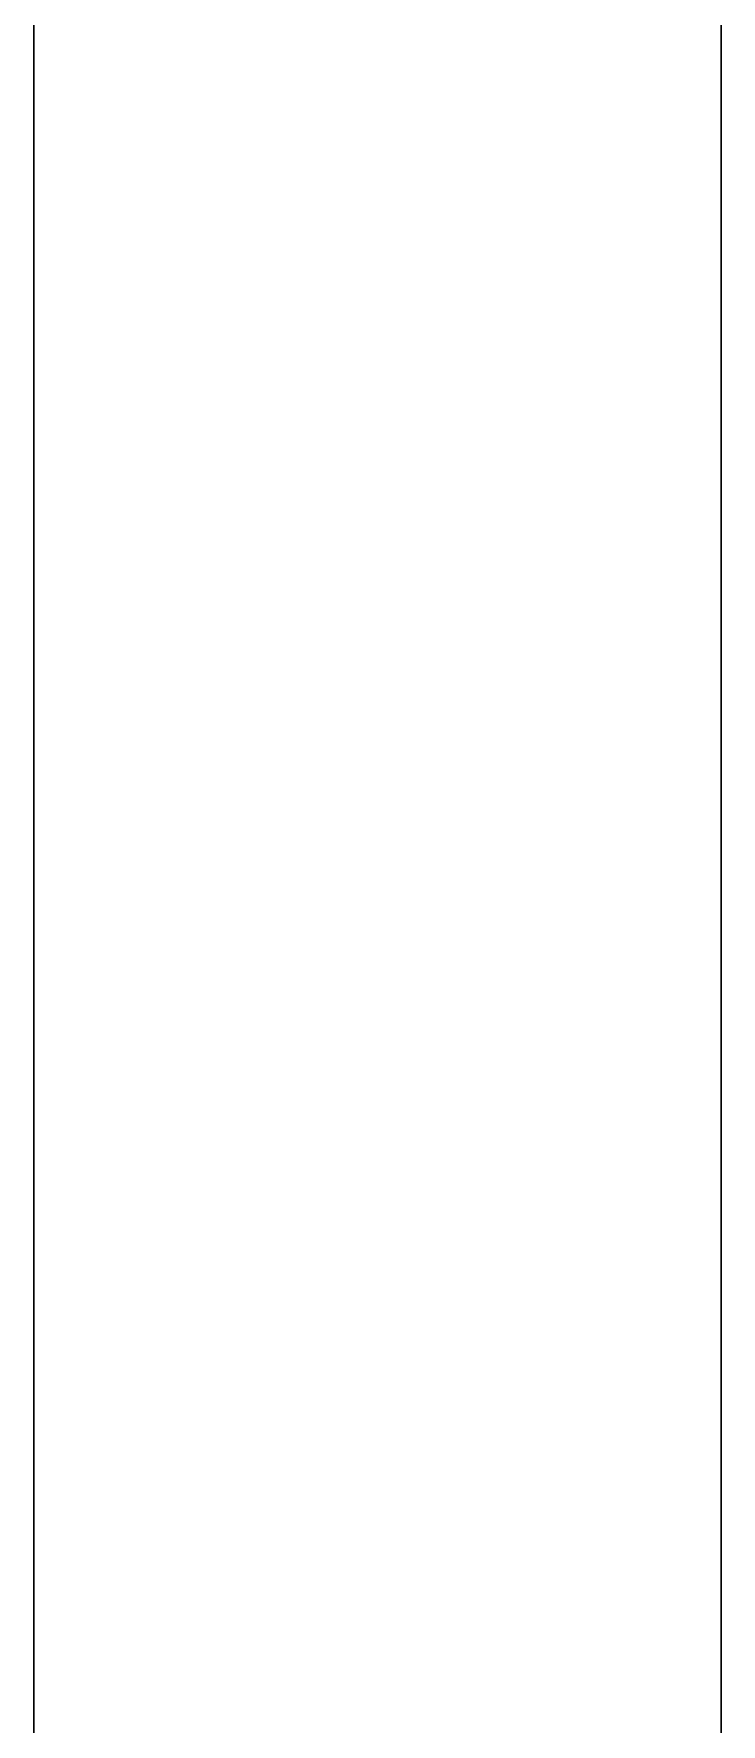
# Model space of a CAD drawing. Extents: x 0 to 2378, y 0 to 1682.
# Drawn here: x 619 to 654, y 1057.8 to 1143.8 of the extents above; entities that cross this region are included whole.
import ezdxf

# ---------------------------------------------------------------- set-up
doc = ezdxf.new("R2010")
doc.units = 0
doc.layers.add('VISIBLE', color=7, linetype='CONTINUOUS')

msp = doc.modelspace()

# ---------------------------------------------------------------- linework, layer by layer
at = {"layer": 'VISIBLE'}
for p, q in [((619.0438, 1099.0834), (619.0438, 1197.0693)), ((654.0438, 1197.0693), (654.0438, 1099.0834)), ((619.0438, 1189.853), (619.0438, 1091.9816)), ((619.0438, 1068.8031), (619.0438, 1189.853)), ((654.0438, 1091.9816), (654.0438, 1189.853)), ((654.0438, 1188.1481), (654.0438, 1068.8031)), ((619.0438, 1186.9231), (619.0438, 1105.1057)), ((619.0438, 1186.9231), (619.0438, 1125.1466)), ((619.0438, 1128.1924), (619.0438, 1186.9231)), ((619.0438, 1186.9231), (619.0438, 1018.4131)), ((654.0438, 1105.1057), (654.0438, 1186.9231)), ((654.0438, 1125.1466), (654.0438, 1186.9231)), ((654.0438, 1020.7864), (654.0438, 1186.9231)), ((654.0438, 1184.5497), (654.0438, 1128.1924)), ((619.0438, 1175.0505), (619.0438, 1140.2033)), ((619.0438, 1143.1356), (619.0438, 1175.0505)), ((619.0438, 1143.364), (619.0438, 1174.966)), ((654.0438, 1140.2033), (654.0438, 1175.0505)), ((654.0438, 1175.0505), (654.0438, 1143.1356)), ((654.0438, 1174.966), (654.0438, 1143.364)), ((619.0438, 1139.3226), (619.0438, 1174.5988)), ((619.0438, 1174.5988), (619.0438, 1142.2525)), ((654.0438, 1174.5988), (654.0438, 1139.3226)), ((654.0438, 1142.2525), (654.0438, 1174.5988)), ((619.0438, 1166.5659), (619.0438, 1122.2668)), ((619.0438, 1125.2439), (619.0438, 1166.5659)), ((654.0438, 1122.2668), (654.0438, 1166.5659)), ((654.0438, 1166.5659), (654.0438, 1125.2439)), ((619.0438, 1121.3511), (619.0438, 1166.1036)), ((619.0438, 1166.1036), (619.0438, 1124.3255)), ((654.0438, 1166.1036), (654.0438, 1121.3511)), ((654.0438, 1124.3255), (654.0438, 1166.1036)), ((619.0438, 1165.2995), (619.0438, 1140.7377)), ((654.0438, 1140.7377), (654.0438, 1165.2995)), ((619.0438, 1139.3904), (619.0438, 1164.4248)), ((619.0438, 1164.4248), (619.0438, 1143.1584)), ((654.0438, 1164.4248), (654.0438, 1139.3904)), ((654.0438, 1143.1584), (654.0438, 1164.4248)), ((619.0438, 1154.783), (619.0438, 1102.684)), ((619.0438, 1105.4087), (619.0438, 1154.783)), ((619.0438, 1106.8309), (619.0438, 1154.3368)), ((619.0438, 1154.3368), (619.0438, 1104.5522)), ((654.0438, 1102.684), (654.0438, 1154.783)), ((654.0438, 1154.783), (654.0438, 1105.4087)), ((654.0438, 1154.3368), (654.0438, 1106.8309)), ((654.0438, 1104.5522), (654.0438, 1154.3368)), ((619.0438, 1150.4865), (619.0438, 1133.1444)), ((619.0438, 1136.6252), (619.0438, 1150.4865)), ((654.0438, 1133.1444), (654.0438, 1150.4865)), ((654.0438, 1150.4865), (654.0438, 1136.6252)), ((619.0438, 1130.8472), (619.0438, 1148.7253)), ((619.0438, 1148.7253), (619.0438, 1134.3258)), ((654.0438, 1148.7253), (654.0438, 1130.8472)), ((654.0438, 1134.3258), (654.0438, 1148.7253)), ((619.0438, 1069.153), (619.0438, 1146.7363)), ((654.0438, 1146.7363), (654.0438, 1069.153)), ((619.0438, 1146.1361), (619.0438, 1134.2593)), ((619.0438, 1137.2484), (619.0438, 1146.1361)), ((654.0438, 1134.2593), (654.0438, 1146.1361)), ((654.0438, 1146.1361), (654.0438, 1137.2484)), ((619.0438, 1145.2955), (619.0438, 1106.8308)), ((619.0438, 1082.9971), (619.0438, 1145.2955)), ((619.0438, 1079.2236), (619.0438, 1144.8331)), ((619.0438, 1144.8331), (619.0438, 1082.0788)), ((654.0438, 1106.8308), (654.0438, 1145.2955)), ((654.0438, 1145.2955), (654.0438, 1082.9971)), ((654.0438, 1144.8331), (654.0438, 1079.2236)), ((654.0438, 1082.0788), (654.0438, 1144.8331)), ((619.0438, 1140.7377), (619.0438, 1144.4961)), ((619.0438, 1133.8131), (619.0438, 1144.2418)), ((619.0438, 1144.2418), (619.0438, 1136.8023)), ((654.0438, 1144.4961), (654.0438, 1140.7377)), ((654.0438, 1144.2418), (654.0438, 1133.8131)), ((654.0438, 1136.8023), (654.0438, 1144.2418)), ((619.0438, 1124.6955), (619.0438, 1143.364)), ((619.0438, 1143.364), (619.0438, 1127.7414)), ((619.0438, 1143.1584), (619.0438, 1139.3904)), ((619.0438, 1140.2033), (619.0438, 1143.1356)), ((654.0438, 1143.364), (654.0438, 1124.6955)), ((654.0438, 1127.7414), (654.0438, 1143.364)), ((654.0438, 1139.3904), (654.0438, 1143.1584)), ((654.0438, 1143.1356), (654.0438, 1140.2033)), ((619.0438, 1142.2525), (619.0438, 1139.3226)), ((654.0438, 1139.3226), (654.0438, 1142.2525)), ((619.0438, 1140.7377), (619.0438, 1127.4953)), ((619.0438, 1117.5592), (619.0438, 1140.7377)), ((654.0438, 1127.4953), (654.0438, 1140.7377)), ((654.0438, 1140.7377), (654.0438, 1117.5592)), ((619.0438, 1140.2033), (619.0438, 1101.6795)), ((619.0438, 1105.7588), (619.0438, 1140.2033)), ((654.0438, 1101.6795), (654.0438, 1140.2033)), ((654.0438, 1140.2033), (654.0438, 1105.7588)), ((619.0438, 1112.499), (619.0438, 1139.3904)), ((619.0438, 1139.3904), (619.0438, 1115.6875)), ((619.0438, 1127.4953), (619.0438, 1139.3226)), ((619.0438, 1139.3226), (619.0438, 1104.407)), ((654.0438, 1139.3904), (654.0438, 1112.499)), ((654.0438, 1115.6875), (654.0438, 1139.3904)), ((654.0438, 1139.3226), (654.0438, 1127.4953)), ((654.0438, 1104.407), (654.0438, 1139.3226)), ((619.0438, 1134.2593), (619.0438, 1137.2484)), ((654.0438, 1137.2484), (654.0438, 1134.2593)), ((619.0438, 1136.8023), (619.0438, 1133.8131)), ((619.0438, 1133.1444), (619.0438, 1136.6252)), ((654.0438, 1133.8131), (654.0438, 1136.8023)), ((654.0438, 1136.6252), (654.0438, 1133.1444)), ((619.0438, 1134.3258), (619.0438, 1130.8472)), ((619.0438, 1134.2593), (619.0438, 1069.153)), ((619.0438, 1104.3466), (619.0438, 1133.8131)), ((619.0438, 1133.8131), (619.0438, 1114.3622)), ((654.0438, 1130.8472), (654.0438, 1134.3258)), ((654.0438, 1069.153), (654.0438, 1134.2593)), ((654.0438, 1133.8131), (654.0438, 1104.3466)), ((654.0438, 1114.3622), (654.0438, 1133.8131)), ((619.0438, 1133.1444), (619.0438, 1112.5239)), ((619.0438, 1116.4313), (619.0438, 1133.1444)), ((654.0438, 1112.5239), (654.0438, 1133.1444)), ((654.0438, 1133.1444), (654.0438, 1116.4313)), ((619.0438, 1109.5694), (619.0438, 1130.8472)), ((619.0438, 1130.8472), (619.0438, 1113.4756)), ((654.0438, 1130.8472), (654.0438, 1109.5694)), ((654.0438, 1113.4756), (654.0438, 1130.8472)), ((619.0438, 1125.1466), (619.0438, 1128.1924)), ((619.0438, 1127.7414), (619.0438, 1124.6955)), ((654.0438, 1128.1924), (654.0438, 1125.1466)), ((654.0438, 1124.6955), (654.0438, 1127.7414)), ((619.0438, 1125.9505), (619.0438, 1127.4953)), ((619.0438, 1127.4953), (619.0438, 1114.3644)), ((654.0438, 1127.4953), (654.0438, 1125.9505)), ((654.0438, 1114.3644), (654.0438, 1127.4953)), ((619.0438, 1100.863), (619.0438, 1125.9505)), ((654.0438, 1125.9505), (654.0438, 1100.863)), ((619.0438, 1122.2668), (619.0438, 1125.2439)), ((619.0438, 1125.1466), (619.0438, 1065.6613)), ((619.0438, 1045.7741), (619.0438, 1125.1466)), ((654.0438, 1125.2439), (654.0438, 1122.2668)), ((654.0438, 1065.6613), (654.0438, 1125.1466)), ((654.0438, 1125.1466), (654.0438, 1045.7741)), ((619.0438, 1042.2365), (619.0438, 1124.6955)), ((619.0438, 1124.6955), (619.0438, 1044.8933)), ((619.0438, 1124.3255), (619.0438, 1121.3511)), ((654.0438, 1124.6955), (654.0438, 1042.2365)), ((654.0438, 1044.8933), (654.0438, 1124.6955)), ((654.0438, 1121.3511), (654.0438, 1124.3255)), ((619.0438, 1122.2668), (619.0438, 1104.0403)), ((619.0438, 1075.9942), (619.0438, 1122.2668)), ((654.0438, 1104.0403), (654.0438, 1122.2668)), ((654.0438, 1122.2668), (654.0438, 1075.9942)), ((619.0438, 1070.038), (619.0438, 1121.3511)), ((619.0438, 1121.3511), (619.0438, 1074.5638)), ((654.0438, 1121.3511), (654.0438, 1070.038)), ((654.0438, 1074.5638), (654.0438, 1121.3511)), ((619.0438, 1114.3644), (619.0438, 1117.5592)), ((654.0438, 1117.5592), (654.0438, 1114.3644)), ((619.0438, 1112.5239), (619.0438, 1116.4313)), ((654.0438, 1116.4313), (654.0438, 1112.5239)), ((619.0438, 1115.6875), (619.0438, 1112.499)), ((654.0438, 1112.499), (654.0438, 1115.6875)), ((619.0438, 1114.3644), (619.0438, 1108.7527)), ((619.0438, 1100.863), (619.0438, 1114.3644)), ((619.0438, 1114.3622), (619.0438, 1068.8031)), ((654.0438, 1108.7527), (654.0438, 1114.3644)), ((654.0438, 1114.3644), (654.0438, 1100.863)), ((654.0438, 1070.508), (654.0438, 1114.3622)), ((619.0438, 1113.4756), (619.0438, 1109.5694)), ((654.0438, 1109.5694), (654.0438, 1113.4756)), ((619.0438, 1112.5239), (619.0438, 1087.5174)), ((619.0438, 1092.3934), (619.0438, 1112.5239)), ((619.0438, 1100.833), (619.0438, 1112.499)), ((654.0438, 1087.5174), (654.0438, 1112.5239)), ((654.0438, 1112.5239), (654.0438, 1092.3934)), ((654.0438, 1112.499), (654.0438, 1100.833)), ((619.0438, 1104.0402), (619.0438, 1109.5694)), ((619.0438, 1109.5694), (619.0438, 1088.6309)), ((654.0438, 1109.5694), (654.0438, 1104.0402)), ((654.0438, 1088.6309), (654.0438, 1109.5694)), ((619.0438, 1108.7527), (619.0438, 1100.863)), ((654.0438, 1100.863), (654.0438, 1108.7527)), ((619.0438, 1106.4108), (619.0438, 1106.8309)), ((619.0438, 1106.8308), (619.0438, 1080.1394)), ((619.0438, 1101.8298), (619.0438, 1106.4108)), ((654.0438, 1106.8309), (654.0438, 1106.4108)), ((654.0438, 1080.1394), (654.0438, 1106.8308)), ((654.0438, 1106.4108), (654.0438, 1101.8298)), ((619.0438, 1101.6795), (619.0438, 1105.7588)), ((619.0438, 1102.684), (619.0438, 1105.4087)), ((654.0438, 1105.7588), (654.0438, 1101.6795)), ((654.0438, 1105.4087), (654.0438, 1102.684)), ((619.0438, 1105.1057), (619.0438, 1044.1191)), ((619.0438, 1104.5522), (619.0438, 1101.8298)), ((619.0438, 1104.407), (619.0438, 1101.506)), ((619.0438, 1103.7732), (619.0438, 1104.3466)), ((654.0438, 1044.1191), (654.0438, 1105.1057)), ((654.0438, 1101.8298), (654.0438, 1104.5522)), ((654.0438, 1102.0698), (654.0438, 1104.407)), ((654.0438, 1104.3466), (654.0438, 1103.7732)), ((619.0438, 1104.0403), (619.0438, 1079.1934)), ((619.0438, 1103.4475), (619.0438, 1104.0402)), ((619.0438, 1068.8031), (619.0438, 1103.7732)), ((654.0438, 1079.1934), (654.0438, 1104.0403)), ((654.0438, 1104.0402), (654.0438, 1103.4475)), ((654.0438, 1103.7732), (654.0438, 1068.8031)), ((619.0438, 1083.7429), (619.0438, 1103.4475)), ((619.0438, 1102.684), (619.0438, 1069.153)), ((654.0438, 1103.4475), (654.0438, 1083.7429)), ((654.0438, 1069.153), (654.0438, 1102.684)), ((619.0438, 1068.8031), (619.0438, 1101.8298)), ((619.0438, 1101.8298), (619.0438, 1081.1906)), ((654.0438, 1101.506), (654.0438, 1102.0698)), ((654.0438, 1101.8298), (654.0438, 1068.8031)), ((654.0438, 1081.1906), (654.0438, 1101.8298)), ((619.0438, 1101.6795), (619.0438, 1100.833)), ((619.0438, 1101.506), (619.0438, 1100.863)), ((654.0438, 1100.833), (654.0438, 1101.6795)), ((654.0438, 1100.863), (654.0438, 1101.506)), ((619.0438, 1100.3352), (619.0438, 1100.863)), ((619.0438, 1100.863), (619.0438, 1099.3875)), ((619.0438, 1094.4131), (619.0438, 1100.863)), ((619.0438, 1100.833), (619.0438, 1094.8031)), ((619.0438, 1094.8031), (619.0438, 1100.833)), ((619.0438, 1094.4131), (619.0438, 1100.3352)), ((619.0438, 1100.3352), (619.0438, 1094.9963)), ((654.0438, 1100.863), (654.0438, 1100.3352)), ((654.0438, 1099.3875), (654.0438, 1100.863)), ((654.0438, 1100.863), (654.0438, 1100.7722)), ((654.0438, 1094.8031), (654.0438, 1100.833)), ((654.0438, 1100.833), (654.0438, 1094.8031)), ((654.0438, 1100.7722), (654.0438, 1094.4131)), ((654.0438, 1100.3352), (654.0438, 1094.4131)), ((654.0438, 1094.9963), (654.0438, 1100.3352)), ((619.0438, 1099.3875), (619.0438, 1099.2767)), ((619.0438, 1099.2767), (619.0438, 1099.1852)), ((619.0438, 1099.1852), (619.0438, 1099.1164)), ((654.0438, 1099.2767), (654.0438, 1099.3875)), ((654.0438, 1099.1852), (654.0438, 1099.2767)), ((654.0438, 1099.1164), (654.0438, 1099.1852)), ((619.0438, 1099.1164), (619.0438, 1099.0691)), ((619.0438, 1030.8717), (619.0438, 1099.0834)), ((619.0438, 1099.0691), (619.0438, 1099.0432)), ((619.0438, 1099.0432), (619.0438, 1099.0377)), ((619.0438, 1099.0377), (619.0438, 1094.4131)), ((654.0438, 1099.0691), (654.0438, 1099.1164)), ((654.0438, 1099.0834), (654.0438, 1030.8717)), ((654.0438, 1099.0432), (654.0438, 1099.0691)), ((654.0438, 1099.0377), (654.0438, 1099.0432)), ((654.0438, 1094.4131), (654.0438, 1099.0377)), ((619.0438, 1094.9963), (619.0438, 1094.4131)), ((654.0438, 1094.5039), (654.0438, 1094.9963)), ((619.0438, 1094.8031), (619.0438, 1088.8931)), ((619.0438, 1088.8931), (619.0438, 1094.8031)), ((619.0438, 1093.7682), (619.0438, 1094.4131)), ((619.0438, 1094.4131), (619.0438, 1093.3)), ((619.0438, 1094.4131), (619.0438, 1088.6106)), ((619.0438, 1088.073), (619.0438, 1094.4131)), ((654.0438, 1088.8931), (654.0438, 1094.8031)), ((654.0438, 1094.8031), (654.0438, 1088.8931)), ((654.0438, 1094.4131), (654.0438, 1094.5039)), ((654.0438, 1094.4131), (654.0438, 1093.7682)), ((654.0438, 1093.3), (654.0438, 1094.4131)), ((654.0438, 1088.6106), (654.0438, 1094.4131)), ((654.0438, 1094.4131), (654.0438, 1094.3238)), ((654.0438, 1094.3238), (654.0438, 1088.073)), ((619.0438, 1088.0969), (619.0438, 1093.7682)), ((619.0438, 1093.3), (619.0438, 1088.073)), ((654.0438, 1093.7682), (654.0438, 1088.0969)), ((654.0438, 1088.073), (654.0438, 1093.3)), ((619.0438, 1087.5174), (619.0438, 1092.3934)), ((654.0438, 1092.3934), (654.0438, 1087.5174)), ((619.0438, 1091.9816), (619.0438, 1068.8031)), ((654.0438, 1068.8031), (654.0438, 1091.9816)), ((619.0438, 1088.8931), (619.0438, 1083.2231)), ((619.0438, 1083.2231), (619.0438, 1088.8931)), ((654.0438, 1083.2231), (654.0438, 1088.8931)), ((654.0438, 1088.8931), (654.0438, 1083.2231)), ((619.0438, 1088.6309), (619.0438, 1083.7429)), ((619.0438, 1088.6106), (619.0438, 1088.073)), ((619.0438, 1088.073), (619.0438, 1088.0969)), ((619.0438, 1082.6551), (619.0438, 1088.073)), ((619.0438, 1088.073), (619.0438, 1087.6152)), ((619.0438, 1088.073), (619.0438, 1082.5116)), ((619.0438, 1085.0048), (619.0438, 1088.073)), ((654.0438, 1083.7429), (654.0438, 1088.6309)), ((654.0438, 1088.1623), (654.0438, 1088.6106)), ((654.0438, 1088.073), (654.0438, 1088.1623)), ((654.0438, 1088.0969), (654.0438, 1088.073)), ((654.0438, 1088.073), (654.0438, 1082.6551)), ((654.0438, 1087.6152), (654.0438, 1088.073)), ((654.0438, 1082.5116), (654.0438, 1088.073)), ((654.0438, 1088.073), (654.0438, 1087.9874)), ((654.0438, 1087.9874), (654.0438, 1085.0048)), ((619.0438, 1087.6152), (619.0438, 1087.6128)), ((619.0438, 1087.6128), (619.0438, 1082.1182)), ((619.0438, 1087.5174), (619.0438, 1069.153)), ((654.0438, 1087.6128), (654.0438, 1087.6152)), ((654.0438, 1082.1182), (654.0438, 1087.6128)), ((654.0438, 1069.153), (654.0438, 1087.5174)), ((619.0438, 1084.6597), (619.0438, 1085.0048)), ((619.0438, 1081.9931), (619.0438, 1084.6597)), ((654.0438, 1085.0048), (654.0438, 1084.6597)), ((654.0438, 1084.6597), (654.0438, 1081.9931)), ((619.0438, 1068.8031), (619.0438, 1083.7429)), ((619.0438, 1083.7429), (619.0438, 1081.1906)), ((654.0438, 1083.7429), (654.0438, 1068.8031)), ((654.0438, 1081.1906), (654.0438, 1083.7429)), ((619.0438, 1083.2231), (619.0438, 1077.8931)), ((619.0438, 1077.8931), (619.0438, 1083.2231)), ((619.0438, 1083.2231), (619.0438, 1080.2069)), ((619.0438, 1080.1394), (619.0438, 1082.9971)), ((654.0438, 1077.8931), (654.0438, 1083.2231)), ((654.0438, 1083.2231), (654.0438, 1077.8931)), ((654.0438, 1080.2069), (654.0438, 1083.2231)), ((654.0438, 1082.9971), (654.0438, 1080.1394)), ((619.0438, 1081.9931), (619.0438, 1082.6551)), ((619.0438, 1082.5116), (619.0438, 1081.9931)), ((619.0438, 1082.1182), (619.0438, 1081.9931)), ((619.0438, 1082.0788), (619.0438, 1079.2236)), ((619.0438, 1077.5283), (619.0438, 1081.9931)), ((619.0438, 1081.9931), (619.0438, 1078.5245)), ((619.0438, 1081.9931), (619.0438, 1076.293)), ((654.0438, 1082.6551), (654.0438, 1081.9931)), ((654.0438, 1082.0787), (654.0438, 1082.5116)), ((654.0438, 1081.9931), (654.0438, 1082.1182)), ((654.0438, 1079.2236), (654.0438, 1082.0788)), ((654.0438, 1081.9931), (654.0438, 1082.0787)), ((654.0438, 1081.9931), (654.0438, 1077.5283)), ((654.0438, 1078.5245), (654.0438, 1081.9931)), ((654.0438, 1076.3733), (654.0438, 1081.9931)), ((654.0438, 1081.9931), (654.0438, 1081.9128)), ((619.0438, 1081.1906), (619.0438, 1073.3023)), ((619.0438, 1081.1906), (619.0438, 1073.3022)), ((654.0438, 1081.9128), (654.0438, 1078.5245)), ((654.0438, 1073.3023), (654.0438, 1081.1906)), ((654.0438, 1073.3022), (654.0438, 1081.1906)), ((619.0438, 1080.2069), (619.0438, 1077.8931)), ((619.0438, 1080.1394), (619.0438, 1079.8676)), ((619.0438, 1068.8031), (619.0438, 1080.1394)), ((619.0438, 1079.8676), (619.0438, 1069.0307)), ((654.0438, 1077.8931), (654.0438, 1080.2069)), ((654.0438, 1079.8676), (654.0438, 1080.1394)), ((654.0438, 1080.1394), (654.0438, 1068.8031)), ((654.0438, 1069.0307), (654.0438, 1079.8676)), ((619.0438, 1069.153), (619.0438, 1079.2236)), ((619.0438, 1079.1934), (619.0438, 1071.4793)), ((619.0438, 1078.5245), (619.0438, 1076.9473)), ((619.0438, 1076.293), (619.0438, 1078.5245)), ((654.0438, 1079.2236), (654.0438, 1069.153)), ((654.0438, 1071.4793), (654.0438, 1079.1934)), ((654.0438, 1076.9473), (654.0438, 1078.5245)), ((654.0438, 1078.5245), (654.0438, 1076.293)), ((619.0438, 1077.8931), (619.0438, 1073.043)), ((619.0438, 1073.043), (619.0438, 1077.8931)), ((654.0438, 1073.043), (654.0438, 1077.8931)), ((654.0438, 1077.8931), (654.0438, 1073.043)), ((619.0438, 1076.293), (619.0438, 1077.5283)), ((619.0438, 1076.9473), (619.0438, 1076.9461)), ((619.0438, 1076.9461), (619.0438, 1076.293)), ((654.0438, 1077.5283), (654.0438, 1076.293)), ((654.0438, 1076.9461), (654.0438, 1076.9473)), ((654.0438, 1076.293), (654.0438, 1076.9461)), ((619.0438, 1072.8693), (619.0438, 1076.293)), ((619.0438, 1076.293), (619.0438, 1072.2138)), ((619.0438, 1076.293), (619.0438, 1071.0931)), ((619.0438, 1071.0931), (619.0438, 1076.293)), ((619.0438, 1071.4793), (619.0438, 1075.9942)), ((654.0438, 1076.293), (654.0438, 1076.3733)), ((654.0438, 1076.293), (654.0438, 1072.8693)), ((654.0438, 1072.2138), (654.0438, 1076.293)), ((654.0438, 1071.1663), (654.0438, 1076.293)), ((654.0438, 1076.293), (654.0438, 1076.2198)), ((654.0438, 1076.2198), (654.0438, 1071.0931)), ((654.0438, 1075.9942), (654.0438, 1071.4793)), ((619.0438, 1074.5638), (619.0438, 1070.038)), ((654.0438, 1070.038), (654.0438, 1074.5638)), ((619.0438, 1073.3023), (619.0438, 1068.8031)), ((619.0438, 1073.3022), (619.0438, 1068.8031)), ((619.0438, 1073.043), (619.0438, 1068.8725)), ((619.0438, 1069.4103), (619.0438, 1073.043)), ((619.0438, 1070.7619), (619.0438, 1073.043)), ((619.0438, 1071.0931), (619.0438, 1072.8693)), ((654.0438, 1070.508), (654.0438, 1073.3023)), ((654.0438, 1070.508), (654.0438, 1073.3022)), ((654.0438, 1068.8725), (654.0438, 1073.043)), ((654.0438, 1073.043), (654.0438, 1069.4103)), ((654.0438, 1073.043), (654.0438, 1070.7619)), ((654.0438, 1072.8693), (654.0438, 1071.0931)), ((619.0438, 1072.2138), (619.0438, 1071.0931)), ((654.0438, 1071.0931), (654.0438, 1072.2138)), ((619.0438, 1071.4793), (619.0438, 1070.3011)), ((619.0438, 1068.8031), (619.0438, 1071.4793)), ((619.0438, 1068.7635), (619.0438, 1071.0931)), ((619.0438, 1071.0931), (619.0438, 1067.9969)), ((619.0438, 1071.0931), (619.0438, 1069.1338)), ((619.0438, 1066.4931), (619.0438, 1071.0931)), ((654.0438, 1070.3011), (654.0438, 1071.4793)), ((654.0438, 1071.4793), (654.0438, 1068.8031)), ((654.0438, 1071.0931), (654.0438, 1071.1663)), ((654.0438, 1071.0931), (654.0438, 1068.7635)), ((654.0438, 1067.9969), (654.0438, 1071.0931)), ((654.0438, 1069.1338), (654.0438, 1071.0931)), ((654.0438, 1071.0931), (654.0438, 1071.0283)), ((654.0438, 1071.0283), (654.0438, 1066.4931)), ((619.0438, 1068.8725), (619.0438, 1070.7619)), ((619.0438, 1070.3011), (619.0438, 1070.0121)), ((619.0438, 1069.153), (619.0438, 1070.038)), ((619.0438, 1070.0121), (619.0438, 1069.7422)), ((654.0438, 1070.7619), (654.0438, 1068.8725)), ((654.0438, 1068.8031), (654.0438, 1070.508)), ((654.0438, 1068.8031), (654.0438, 1070.508)), ((654.0438, 1068.8031), (654.0438, 1070.508)), ((654.0438, 1070.0121), (654.0438, 1070.3011)), ((654.0438, 1070.038), (654.0438, 1069.153)), ((654.0438, 1069.7422), (654.0438, 1070.0121)), ((619.0438, 1069.7422), (619.0438, 1069.5021)), ((619.0438, 1069.5021), (619.0438, 1069.3003)), ((619.0438, 1068.7431), (619.0438, 1069.4103)), ((619.0438, 1069.3003), (619.0438, 1069.1384)), ((619.0438, 1069.153), (619.0438, 1065.653)), ((619.0438, 1069.153), (619.0438, 1065.653)), ((619.0438, 1065.653), (619.0438, 1069.153)), ((619.0438, 1065.653), (619.0438, 1069.153)), ((619.0438, 1069.153), (619.0438, 1065.653)), ((619.0438, 1065.653), (619.0438, 1069.153)), ((619.0438, 1066.0675), (619.0438, 1069.153)), ((619.0438, 1069.1384), (619.0438, 1069.0168)), ((619.0438, 1069.1338), (619.0438, 1067.2467)), ((654.0438, 1069.5021), (654.0438, 1069.7422)), ((654.0438, 1069.3003), (654.0438, 1069.5021)), ((654.0438, 1069.4103), (654.0438, 1068.7431)), ((654.0438, 1069.1384), (654.0438, 1069.3003)), ((654.0438, 1065.653), (654.0438, 1069.153)), ((654.0438, 1065.653), (654.0438, 1069.153)), ((654.0438, 1069.153), (654.0438, 1065.653)), ((654.0438, 1069.153), (654.0438, 1065.653)), ((654.0438, 1065.653), (654.0438, 1069.153)), ((654.0438, 1069.153), (654.0438, 1065.653)), ((654.0438, 1069.153), (654.0438, 1066.0675)), ((654.0438, 1069.0168), (654.0438, 1069.1384)), ((654.0438, 1067.2467), (654.0438, 1069.1338)), ((619.0438, 1069.0307), (619.0438, 1068.9167)), ((619.0438, 1069.0168), (619.0438, 1068.9327)), ((619.0438, 1068.9327), (619.0438, 1068.8823)), ((619.0438, 1068.9167), (619.0438, 1068.8135)), ((619.0438, 1068.8823), (619.0438, 1068.861)), ((619.0438, 1068.8725), (619.0438, 1068.7431)), ((619.0438, 1068.861), (619.0438, 1068.8031)), ((619.0438, 1068.8135), (619.0438, 1068.8031)), ((619.0438, 1064.9131), (619.0438, 1068.8031)), ((619.0438, 1065.7776), (619.0438, 1068.8031)), ((619.0438, 1068.8031), (619.0438, 1068.7254)), ((619.0438, 1068.8031), (619.0438, 1065.4597)), ((619.0438, 1067.3173), (619.0438, 1068.8031)), ((619.0438, 1068.8031), (619.0438, 1067.1273)), ((619.0438, 1068.8031), (619.0438, 1065.2224)), ((619.0438, 1068.8031), (619.0438, 1068.4762)), ((619.0438, 1064.9131), (619.0438, 1068.8031)), ((619.0438, 1064.9131), (619.0438, 1068.8031)), ((619.0438, 1068.8031), (619.0438, 1064.9131)), ((619.0438, 1064.9131), (619.0438, 1068.8031)), ((619.0438, 1067.2467), (619.0438, 1068.7635)), ((619.0438, 1068.7431), (619.0438, 1065.103)), ((619.0438, 1067.6323), (619.0438, 1068.7431)), ((619.0438, 1068.7254), (619.0438, 1068.6524)), ((619.0438, 1068.6524), (619.0438, 1068.5952)), ((619.0438, 1068.5952), (619.0438, 1068.5541)), ((619.0438, 1068.5541), (619.0438, 1068.5281)), ((619.0438, 1068.5281), (619.0438, 1068.5165)), ((619.0438, 1068.5165), (619.0438, 1065.1151)), ((619.0438, 1068.4762), (619.0438, 1064.9131)), ((654.0438, 1068.9167), (654.0438, 1069.0307)), ((654.0438, 1068.9327), (654.0438, 1069.0168)), ((654.0438, 1068.8823), (654.0438, 1068.9327)), ((654.0438, 1068.8135), (654.0438, 1068.9167)), ((654.0438, 1068.861), (654.0438, 1068.8823)), ((654.0438, 1068.7431), (654.0438, 1068.8725)), ((654.0438, 1068.8031), (654.0438, 1068.861)), ((654.0438, 1068.8031), (654.0438, 1068.8135)), ((654.0438, 1068.8031), (654.0438, 1064.9131)), ((654.0438, 1068.8031), (654.0438, 1065.7776)), ((654.0438, 1068.7254), (654.0438, 1068.8031)), ((654.0438, 1065.4597), (654.0438, 1068.8031)), ((654.0438, 1068.8031), (654.0438, 1067.3173)), ((654.0438, 1067.1273), (654.0438, 1068.8031)), ((654.0438, 1065.2224), (654.0438, 1068.8031)), ((654.0438, 1068.4762), (654.0438, 1068.8031)), ((654.0438, 1068.8031), (654.0438, 1068.7483)), ((654.0438, 1068.8031), (654.0438, 1068.7483)), ((654.0438, 1064.9678), (654.0438, 1068.8031)), ((654.0438, 1068.8031), (654.0438, 1068.7483)), ((654.0438, 1068.7635), (654.0438, 1067.2467)), ((654.0438, 1068.7483), (654.0438, 1064.9131)), ((654.0438, 1068.7483), (654.0438, 1064.9131)), ((654.0438, 1068.7483), (654.0438, 1064.9131)), ((654.0438, 1065.103), (654.0438, 1068.7431)), ((654.0438, 1068.7431), (654.0438, 1067.6323)), ((654.0438, 1068.6524), (654.0438, 1068.7254)), ((654.0438, 1068.5952), (654.0438, 1068.6524)), ((654.0438, 1068.5541), (654.0438, 1068.5952)), ((654.0438, 1068.5281), (654.0438, 1068.5541)), ((654.0438, 1068.5165), (654.0438, 1068.5281)), ((654.0438, 1065.1151), (654.0438, 1068.5165)), ((654.0438, 1064.9678), (654.0438, 1068.4762)), ((619.0438, 1067.9969), (619.0438, 1066.4931)), ((619.0438, 1065.103), (619.0438, 1067.6323)), ((654.0438, 1066.4931), (654.0438, 1067.9969)), ((654.0438, 1067.6323), (654.0438, 1065.103)), ((619.0438, 1064.9131), (619.0438, 1067.3173)), ((619.0438, 1066.4931), (619.0438, 1067.2467)), ((619.0438, 1067.2467), (619.0438, 1066.8626)), ((619.0438, 1067.1273), (619.0438, 1064.9131)), ((619.0438, 1066.8626), (619.0438, 1066.4931)), ((619.0438, 1065.3418), (619.0438, 1066.4931)), ((619.0438, 1066.4931), (619.0438, 1064.4076)), ((619.0438, 1066.4931), (619.0438, 1062.9454)), ((619.0438, 1066.1814), (619.0438, 1066.4931)), ((654.0438, 1067.3173), (654.0438, 1064.9131)), ((654.0438, 1067.2467), (654.0438, 1066.4931)), ((654.0438, 1066.8626), (654.0438, 1067.2467)), ((654.0438, 1064.9131), (654.0438, 1067.1273)), ((654.0438, 1066.5578), (654.0438, 1066.8626)), ((654.0438, 1066.4931), (654.0438, 1066.5578)), ((654.0438, 1066.4931), (654.0438, 1065.3418)), ((654.0438, 1064.4076), (654.0438, 1066.4931)), ((654.0438, 1062.9454), (654.0438, 1066.4931)), ((654.0438, 1066.4931), (654.0438, 1066.4381)), ((619.0438, 1062.5931), (619.0438, 1066.1814)), ((619.0438, 1065.653), (619.0438, 1066.0675)), ((619.0438, 1064.9131), (619.0438, 1065.7776)), ((619.0438, 1065.6613), (619.0438, 1043.1148)), ((619.0438, 1065.653), (619.0438, 1063.5772)), ((619.0438, 1065.653), (619.0438, 1062.2731)), ((619.0438, 1062.2731), (619.0438, 1065.653)), ((619.0438, 1062.2731), (619.0438, 1065.653)), ((619.0438, 1065.653), (619.0438, 1062.2731)), ((619.0438, 1062.2731), (619.0438, 1065.653)), ((654.0438, 1066.4381), (654.0438, 1066.1814)), ((654.0438, 1066.1814), (654.0438, 1062.5931)), ((654.0438, 1066.0675), (654.0438, 1065.653)), ((654.0438, 1065.7776), (654.0438, 1064.9131)), ((654.0438, 1043.1148), (654.0438, 1065.6613)), ((654.0438, 1063.5772), (654.0438, 1065.653)), ((654.0438, 1062.2731), (654.0438, 1065.653)), ((654.0438, 1065.653), (654.0438, 1062.2731)), ((654.0438, 1065.653), (654.0438, 1062.2731)), ((654.0438, 1062.2731), (654.0438, 1065.653)), ((654.0438, 1065.653), (654.0438, 1062.2731)), ((619.0438, 1065.4597), (619.0438, 1065.4586)), ((619.0438, 1065.4586), (619.0438, 1064.9131)), ((619.0438, 1062.7138), (619.0438, 1065.3418)), ((619.0438, 1065.2224), (619.0438, 1064.9131)), ((619.0438, 1065.1151), (619.0438, 1065.1136)), ((619.0438, 1065.1136), (619.0438, 1064.9131)), ((619.0438, 1065.103), (619.0438, 1062.193)), ((619.0438, 1062.193), (619.0438, 1065.103)), ((619.0438, 1063.9624), (619.0438, 1064.9131)), ((619.0438, 1062.5281), (619.0438, 1064.9131)), ((619.0438, 1064.9131), (619.0438, 1061.8198)), ((619.0438, 1064.9131), (619.0438, 1062.1657)), ((619.0438, 1064.3178), (619.0438, 1064.9131)), ((619.0438, 1064.9131), (619.0438, 1063.8539)), ((619.0438, 1064.9131), (619.0438, 1064.7078)), ((619.0438, 1064.9131), (619.0438, 1064.7078)), ((619.0438, 1061.153), (619.0438, 1064.9131)), ((619.0438, 1061.153), (619.0438, 1064.9131)), ((619.0438, 1064.9131), (619.0438, 1061.153)), ((619.0438, 1061.153), (619.0438, 1064.9131)), ((654.0438, 1065.4586), (654.0438, 1065.4597)), ((654.0438, 1064.9131), (654.0438, 1065.4586)), ((654.0438, 1065.3418), (654.0438, 1062.7138)), ((654.0438, 1064.9678), (654.0438, 1065.2224)), ((654.0438, 1065.1136), (654.0438, 1065.1151)), ((654.0438, 1064.9131), (654.0438, 1065.1136)), ((654.0438, 1062.193), (654.0438, 1065.103)), ((654.0438, 1065.103), (654.0438, 1062.193)), ((654.0438, 1064.9131), (654.0438, 1064.9678)), ((654.0438, 1064.9131), (654.0438, 1064.9678)), ((654.0438, 1064.9131), (654.0438, 1064.9678)), ((654.0438, 1064.9131), (654.0438, 1063.9624)), ((654.0438, 1064.9131), (654.0438, 1062.5281)), ((654.0438, 1061.8198), (654.0438, 1064.9131)), ((654.0438, 1062.1657), (654.0438, 1064.9131)), ((654.0438, 1064.9131), (654.0438, 1064.3178)), ((654.0438, 1063.8539), (654.0438, 1064.9131)), ((654.0438, 1064.7078), (654.0438, 1064.9131)), ((654.0438, 1064.7078), (654.0438, 1064.9131)), ((654.0438, 1064.9131), (654.0438, 1064.8601)), ((654.0438, 1064.9131), (654.0438, 1064.8601)), ((654.0438, 1061.206), (654.0438, 1064.9131)), ((654.0438, 1064.9131), (654.0438, 1064.8601)), ((654.0438, 1064.8601), (654.0438, 1061.153)), ((654.0438, 1064.8601), (654.0438, 1061.153)), ((654.0438, 1064.8601), (654.0438, 1061.153)), ((619.0438, 1064.7078), (619.0438, 1062.7376)), ((619.0438, 1064.7078), (619.0438, 1061.153)), ((619.0438, 1064.4076), (619.0438, 1062.5931)), ((619.0438, 1061.5904), (619.0438, 1064.3178)), ((619.0438, 1062.7376), (619.0438, 1063.9624)), ((654.0438, 1062.7376), (654.0438, 1064.7078)), ((654.0438, 1061.206), (654.0438, 1064.7078)), ((654.0438, 1062.5931), (654.0438, 1064.4076)), ((654.0438, 1064.3178), (654.0438, 1061.5904)), ((654.0438, 1063.9624), (654.0438, 1062.7376)), ((619.0438, 1063.8539), (619.0438, 1061.153)), ((619.0438, 1063.5772), (619.0438, 1062.2731)), ((654.0438, 1061.153), (654.0438, 1063.8539)), ((654.0438, 1062.2731), (654.0438, 1063.5772)), ((619.0438, 1062.9454), (619.0438, 1062.5931)), ((619.0438, 1061.153), (619.0438, 1062.7376)), ((619.0438, 1062.5931), (619.0438, 1062.7138)), ((619.0438, 1060.9392), (619.0438, 1062.5931)), ((619.0438, 1062.5931), (619.0438, 1061.5054)), ((619.0438, 1062.5931), (619.0438, 1059.7193)), ((619.0438, 1062.3303), (619.0438, 1062.5931)), ((619.0438, 1061.153), (619.0438, 1062.5281)), ((619.0438, 1059.473), (619.0438, 1062.3303)), ((619.0438, 1062.2731), (619.0438, 1059.0531)), ((619.0438, 1062.2731), (619.0438, 1059.0531)), ((619.0438, 1059.0531), (619.0438, 1062.2731)), ((619.0438, 1059.0531), (619.0438, 1062.2731)), ((619.0438, 1062.2731), (619.0438, 1059.0531)), ((619.0438, 1059.0531), (619.0438, 1062.2731)), ((619.0438, 1061.3843), (619.0438, 1062.2731)), ((619.0438, 1062.193), (619.0438, 1060.073)), ((619.0438, 1060.073), (619.0438, 1062.193)), ((619.0438, 1062.193), (619.0438, 1060.5853)), ((654.0438, 1062.648), (654.0438, 1062.9454)), ((654.0438, 1062.7376), (654.0438, 1061.153)), ((654.0438, 1061.206), (654.0438, 1062.7376)), ((654.0438, 1062.7138), (654.0438, 1062.5931)), ((654.0438, 1062.5931), (654.0438, 1062.648)), ((654.0438, 1062.5931), (654.0438, 1060.9392)), ((654.0438, 1061.5054), (654.0438, 1062.5931)), ((654.0438, 1059.7193), (654.0438, 1062.5931)), ((654.0438, 1062.5931), (654.0438, 1062.5491)), ((654.0438, 1062.5491), (654.0438, 1062.3303)), ((654.0438, 1062.5281), (654.0438, 1061.153)), ((654.0438, 1062.3303), (654.0438, 1059.473)), ((654.0438, 1059.0531), (654.0438, 1062.2731)), ((654.0438, 1059.0531), (654.0438, 1062.2731)), ((654.0438, 1062.2731), (654.0438, 1059.0531)), ((654.0438, 1062.2731), (654.0438, 1059.0531)), ((654.0438, 1059.0531), (654.0438, 1062.2731)), ((654.0438, 1062.2731), (654.0438, 1059.0531)), ((654.0438, 1062.2731), (654.0438, 1061.3843)), ((654.0438, 1060.073), (654.0438, 1062.193)), ((654.0438, 1062.193), (654.0438, 1060.073)), ((654.0438, 1060.5853), (654.0438, 1062.193)), ((619.0438, 1062.1657), (619.0438, 1061.153)), ((619.0438, 1061.8198), (619.0438, 1061.153)), ((619.0438, 1061.153), (619.0438, 1061.5904)), ((619.0438, 1061.5054), (619.0438, 1059.473)), ((619.0438, 1059.0531), (619.0438, 1061.3843)), ((654.0438, 1061.153), (654.0438, 1062.1657)), ((654.0438, 1061.153), (654.0438, 1061.8198)), ((654.0438, 1061.5904), (654.0438, 1061.153)), ((654.0438, 1059.473), (654.0438, 1061.5054)), ((654.0438, 1061.3843), (654.0438, 1059.0531)), ((619.0438, 1059.4523), (619.0438, 1061.153)), ((619.0438, 1060.7331), (619.0438, 1061.153)), ((619.0438, 1061.153), (619.0438, 1058.676)), ((619.0438, 1061.153), (619.0438, 1059.0327)), ((619.0438, 1059.2739), (619.0438, 1061.153)), ((619.0438, 1061.153), (619.0438, 1060.6336)), ((619.0438, 1061.153), (619.0438, 1060.9809)), ((619.0438, 1061.153), (619.0438, 1057.583)), ((619.0438, 1057.583), (619.0438, 1061.153)), ((619.0438, 1057.583), (619.0438, 1061.153)), ((619.0438, 1061.153), (619.0438, 1057.9874)), ((619.0438, 1057.583), (619.0438, 1061.153)), ((619.0438, 1060.9809), (619.0438, 1057.583)), ((619.0438, 1060.1436), (619.0438, 1060.9392)), ((619.0438, 1057.6271), (619.0438, 1060.7331)), ((619.0438, 1060.6336), (619.0438, 1057.583)), ((619.0438, 1060.5853), (619.0438, 1060.073)), ((654.0438, 1061.153), (654.0438, 1061.206)), ((654.0438, 1061.153), (654.0438, 1061.206)), ((654.0438, 1061.153), (654.0438, 1061.206)), ((654.0438, 1061.153), (654.0438, 1059.4523)), ((654.0438, 1061.153), (654.0438, 1060.7331)), ((654.0438, 1058.676), (654.0438, 1061.153)), ((654.0438, 1059.0327), (654.0438, 1061.153)), ((654.0438, 1061.153), (654.0438, 1059.2739)), ((654.0438, 1060.6336), (654.0438, 1061.153)), ((654.0438, 1060.9809), (654.0438, 1061.153)), ((654.0438, 1057.6333), (654.0438, 1061.153)), ((654.0438, 1061.153), (654.0438, 1061.1028)), ((654.0438, 1061.153), (654.0438, 1061.1028)), ((654.0438, 1057.9874), (654.0438, 1061.153)), ((654.0438, 1061.153), (654.0438, 1061.1028)), ((654.0438, 1061.1028), (654.0438, 1057.583)), ((654.0438, 1061.1028), (654.0438, 1057.583)), ((654.0438, 1061.1028), (654.0438, 1057.583)), ((654.0438, 1057.6333), (654.0438, 1060.9809)), ((654.0438, 1060.9392), (654.0438, 1060.1436)), ((654.0438, 1060.7331), (654.0438, 1057.6271)), ((654.0438, 1057.583), (654.0438, 1060.6336)), ((654.0438, 1060.073), (654.0438, 1060.5853)), ((619.0438, 1059.614), (619.0438, 1060.1436)), ((619.0438, 1060.073), (619.0438, 1058.7731)), ((619.0438, 1058.7731), (619.0438, 1060.073)), ((619.0438, 1059.7193), (619.0438, 1059.473)), ((619.0438, 1059.5742), (619.0438, 1059.614)), ((654.0438, 1060.1436), (654.0438, 1059.614)), ((654.0438, 1058.7731), (654.0438, 1060.073)), ((654.0438, 1060.073), (654.0438, 1058.7731)), ((654.0438, 1059.517), (654.0438, 1059.7193)), ((654.0438, 1059.614), (654.0438, 1059.5742)), ((619.0438, 1059.473), (619.0438, 1059.5742)), ((619.0438, 1058.9437), (619.0438, 1059.473)), ((619.0438, 1059.473), (619.0438, 1059.3254)), ((619.0438, 1059.473), (619.0438, 1057.393)), ((619.0438, 1059.2855), (619.0438, 1059.473)), ((619.0438, 1057.583), (619.0438, 1059.4523)), ((619.0438, 1059.3254), (619.0438, 1057.9139)), ((619.0438, 1057.8398), (619.0438, 1059.2855)), ((619.0438, 1057.5963), (619.0438, 1059.2739)), ((619.0438, 1059.0531), (619.0438, 1056.083)), ((619.0438, 1059.0531), (619.0438, 1056.083)), ((619.0438, 1056.083), (619.0438, 1059.0531)), ((619.0438, 1056.083), (619.0438, 1059.0531)), ((619.0438, 1059.0531), (619.0438, 1058.2804)), ((619.0438, 1056.083), (619.0438, 1059.0531)), ((619.0438, 1059.0327), (619.0438, 1057.583)), ((619.0438, 1058.4419), (619.0438, 1058.9437)), ((619.0438, 1058.7731), (619.0438, 1058.3431)), ((619.0438, 1058.3431), (619.0438, 1058.7731)), ((654.0438, 1059.5742), (654.0438, 1059.473)), ((654.0438, 1059.473), (654.0438, 1059.517)), ((654.0438, 1059.473), (654.0438, 1058.9437)), ((654.0438, 1059.3254), (654.0438, 1059.473)), ((654.0438, 1057.393), (654.0438, 1059.473)), ((654.0438, 1059.473), (654.0438, 1059.4409)), ((654.0438, 1059.4523), (654.0438, 1057.583)), ((654.0438, 1059.4409), (654.0438, 1059.2855)), ((654.0438, 1057.9139), (654.0438, 1059.3254)), ((654.0438, 1059.2855), (654.0438, 1057.8398)), ((654.0438, 1059.2739), (654.0438, 1057.5963)), ((654.0438, 1056.083), (654.0438, 1059.0531)), ((654.0438, 1056.083), (654.0438, 1059.0531)), ((654.0438, 1059.0531), (654.0438, 1056.083)), ((654.0438, 1059.0531), (654.0438, 1056.083)), ((654.0438, 1058.2804), (654.0438, 1059.0531)), ((654.0438, 1059.0531), (654.0438, 1056.083)), ((654.0438, 1057.583), (654.0438, 1059.0327)), ((654.0438, 1058.9437), (654.0438, 1058.4419)), ((654.0438, 1058.3431), (654.0438, 1058.7731)), ((654.0438, 1058.7731), (654.0438, 1058.3431)), ((619.0438, 1058.676), (619.0438, 1057.583)), ((619.0438, 1058.0534), (619.0438, 1058.4419)), ((619.0438, 1058.2804), (619.0438, 1056.083)), ((619.0438, 1057.7528), (619.0438, 1058.0534)), ((619.0438, 1057.9874), (619.0438, 1057.583)), ((619.0438, 1057.9139), (619.0438, 1057.8398)), ((654.0438, 1057.583), (654.0438, 1058.676)), ((654.0438, 1058.4419), (654.0438, 1058.0534)), ((654.0438, 1056.083), (654.0438, 1058.2804)), ((654.0438, 1058.0534), (654.0438, 1057.7528)), ((654.0438, 1057.6333), (654.0438, 1057.9874)), ((654.0438, 1057.8398), (654.0438, 1057.9139)), ((619.0438, 1057.8398), (619.0438, 1057.193)), ((654.0438, 1057.193), (654.0438, 1057.8398))]:
    msp.add_line(p, q, dxfattribs=at)

doc.saveas('drawing.dxf')
